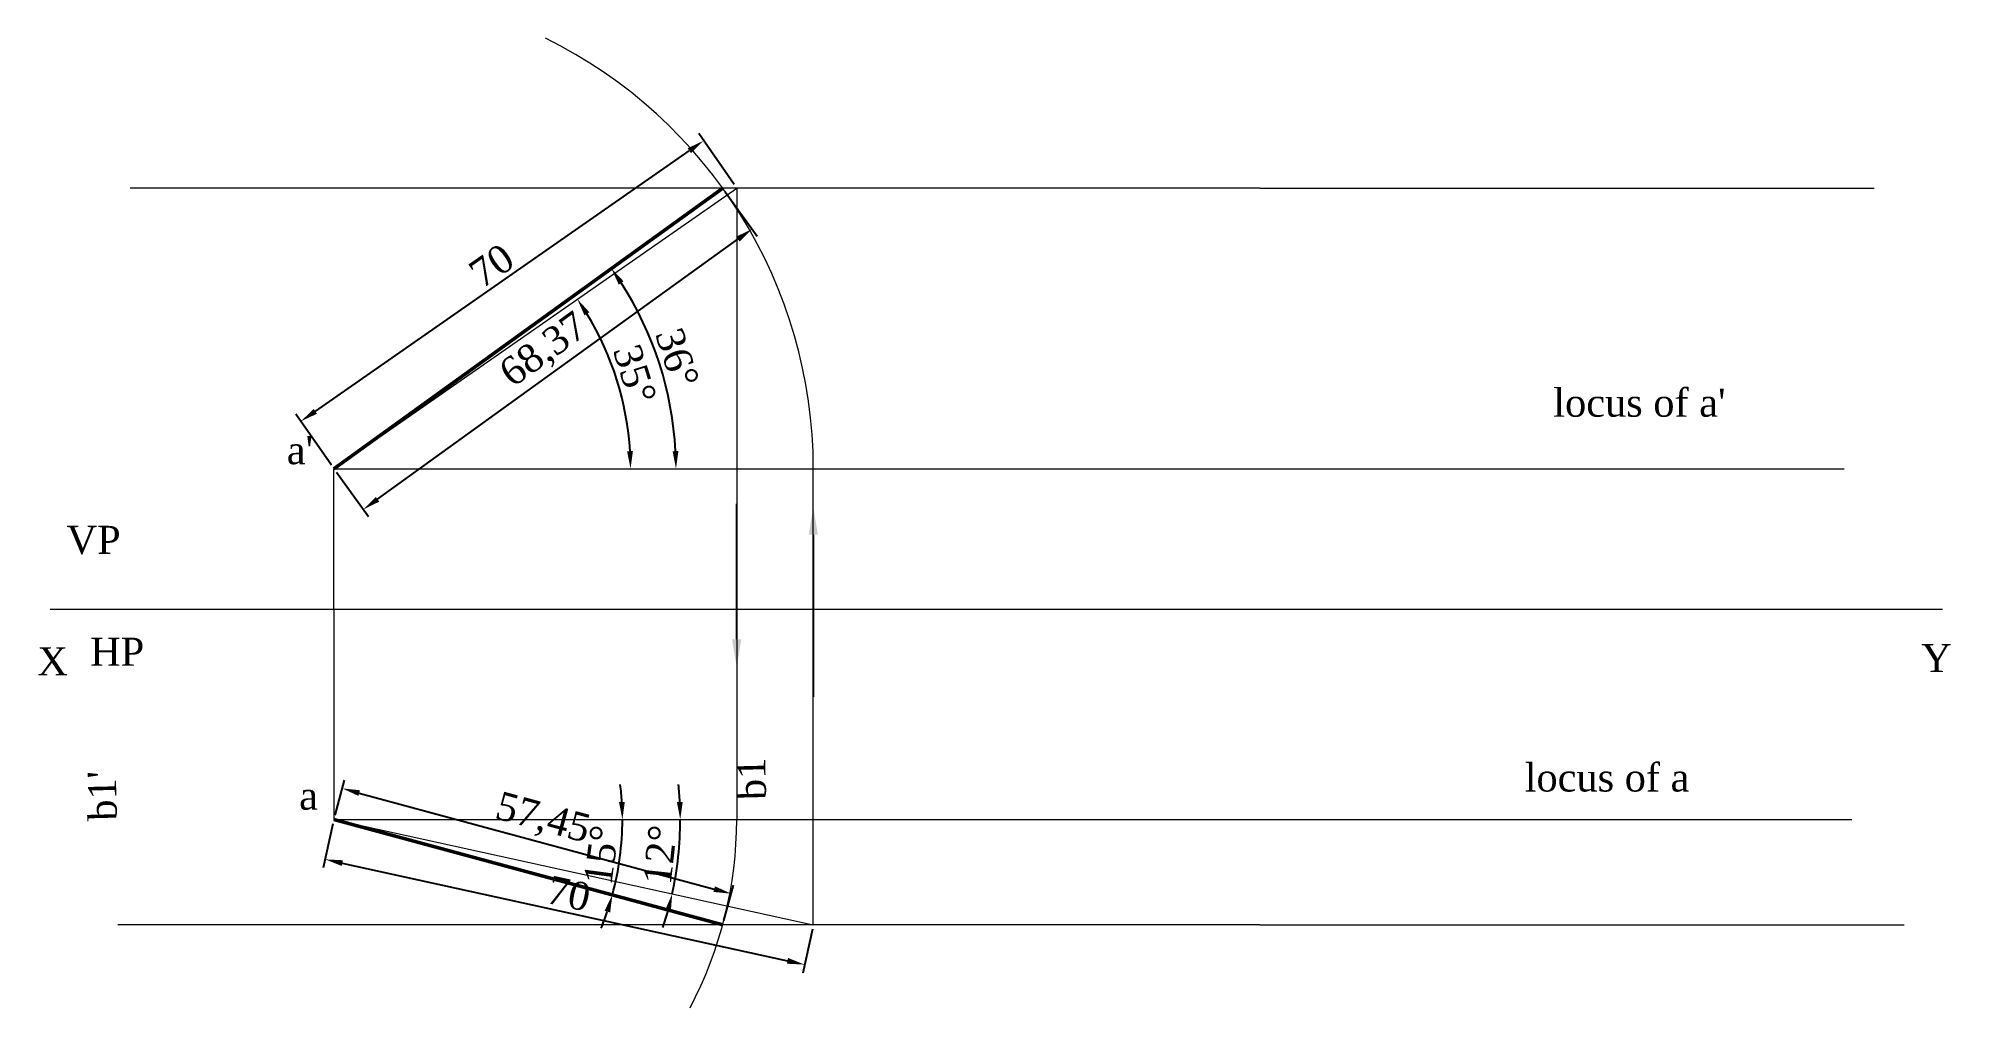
# Paper-space layout 'Layout11' of a CAD drawing. Header units: millimetres. Extents: x 6 to 279, y 34 to 172.
import ezdxf
from ezdxf import colors
from ezdxf.entities.mleader import LeaderData, LeaderLine
from ezdxf.math import Vec2, Vec3

# ---------------------------------------------------------------- set-up
doc = ezdxf.new("R2010")
doc.units = ezdxf.units.MM
for name, color, linetype, lineweight in [('PROJECTION_LINE', 250, 'Continuous', 5), ('VISIBLE_LINE', 170, 'Continuous', 50), ('XY LINE', 1, 'Continuous', 15)]:
    doc.layers.add(name, color=color, linetype=linetype, lineweight=lineweight)
doc.styles.get("Standard").update_dxf_attribs({"font": 'times.ttf', "height": 4})
doc.dimstyles.new('ISO-25', dxfattribs={"dimtxt": 4, "dimasz": 2.5, "dimexe": 1.25, "dimexo": 0.625, "dimtad": 1, "dimtoh": 1, "dimtxsty": 'Standard', "dimcen": 2.5, "dimadec": 0, "dimazin": 0, "dimtfac": 1, "dimtmove": 0, "dimatfit": 3, "dimfxl": 1, "dimarcsym": 0})

# ---------------------------------------------------------------- blocks, each defined once
blk = doc.blocks.new('*D65')
at = {"layer": 'Defpoints', "color": 0, "transparency": 16777216}
for p in [(47.97, 60.79), (116.35, 45.79), (115.1, 40.11)]:
    blk.add_point(p, dxfattribs=at)
at = {"layer": 'PROJECTION_LINE', "color": 0, "lineweight": -2, "transparency": 16777216}
for p, q in [((47.84, 60.18), (46.46, 53.89)), ((49.17, 54.57), (112.66, 40.65)), ((116.21, 45.18), (114.83, 38.89))]:
    blk.add_line(p, q, dxfattribs=at)
at = {"layer": 'PROJECTION_LINE', "color": 0, "transparency": 16777216}
for points in [[(49.26, 54.98), (49.08, 54.17), (46.73, 55.11)], [(112.75, 41.05), (112.57, 40.24), (115.1, 40.11)]]:
    blk.add_solid(points, dxfattribs=at)
at = {"layer": 'PROJECTION_LINE', "color": 0, "transparency": 16777216, "insert": (81.48, 50.21), "char_height": 4, "attachment_point": 5, "rotation": 347.6263}
blk.add_mtext('70', dxfattribs=at)
blk = doc.blocks.new('*D66')
at = {"layer": 'Defpoints', "color": 0, "transparency": 16777216}
for p in [(100.71, 157.55), (105.42, 150.79), (47.97, 110.79)]:
    blk.add_point(p, dxfattribs=at)
at = {"layer": 'PROJECTION_LINE', "color": 0, "lineweight": -2, "transparency": 16777216}
for p, q in [((105.06, 151.3), (100, 158.57)), ((45.32, 118.97), (98.66, 156.12)), ((47.61, 111.3), (42.55, 118.57))]:
    blk.add_line(p, q, dxfattribs=at)
at = {"layer": 'PROJECTION_LINE', "color": 0, "transparency": 16777216}
for points in [[(98.42, 156.46), (98.9, 155.77), (100.71, 157.55)], [(45.08, 119.32), (45.56, 118.63), (43.27, 117.55)]]:
    blk.add_solid(points, dxfattribs=at)
at = {"layer": 'PROJECTION_LINE', "color": 0, "transparency": 16777216, "insert": (70.47, 139.73), "char_height": 4, "attachment_point": 5, "rotation": 34.8499}
blk.add_mtext('70', dxfattribs=at)
blk = doc.blocks.new('*D67')
at = {"layer": 'Defpoints', "color": 0, "transparency": 16777216}
for p in [(103.42, 150.79), (107.62, 144.97), (47.97, 110.79)]:
    blk.add_point(p, dxfattribs=at)
at = {"layer": 'PROJECTION_LINE', "color": 0, "lineweight": -2, "transparency": 16777216}
for p, q in [((103.79, 150.28), (108.35, 143.96)), ((54.2, 106.43), (105.59, 143.51)), ((48.34, 110.28), (52.9, 103.96))]:
    blk.add_line(p, q, dxfattribs=at)
at = {"layer": 'PROJECTION_LINE', "color": 0, "transparency": 16777216}
for points in [[(105.35, 143.85), (105.84, 143.17), (107.62, 144.97)], [(53.95, 106.77), (54.44, 106.1), (52.17, 104.97)]]:
    blk.add_solid(points, dxfattribs=at)
at = {"layer": 'PROJECTION_LINE', "color": 0, "transparency": 16777216, "insert": (78.07, 127.5), "char_height": 4, "attachment_point": 5, "rotation": 35.8044}
blk.add_mtext('68,37', dxfattribs=at)
blk = doc.blocks.new('*D68')
at = {"layer": 'Defpoints', "color": 0, "transparency": 16777216}
for p in [(47.97, 60.79), (104.62, 50.22), (103.42, 45.79)]:
    blk.add_point(p, dxfattribs=at)
at = {"layer": 'PROJECTION_LINE', "color": 0, "lineweight": -2, "transparency": 16777216}
for p, q in [((48.14, 61.39), (49.5, 66.42)), ((51.58, 64.56), (102.21, 50.87)), ((103.59, 46.39), (104.95, 51.42))]:
    blk.add_line(p, q, dxfattribs=at)
at = {"layer": 'PROJECTION_LINE', "color": 0, "transparency": 16777216}
for points in [[(51.69, 64.96), (51.47, 64.16), (49.17, 65.22)], [(102.32, 51.27), (102.1, 50.47), (104.62, 50.22)]]:
    blk.add_solid(points, dxfattribs=at)
at = {"layer": 'PROJECTION_LINE', "color": 0, "transparency": 16777216, "insert": (77.71, 60.72), "char_height": 4, "attachment_point": 5, "rotation": 344.8637}
blk.add_mtext('57,45', dxfattribs=at)
blk = doc.blocks.new('*D69')
at = {"layer": 'Defpoints', "color": 0, "transparency": 16777216}
for p in [(103.42, 150.79), (95.7, 120.88), (47.97, 110.79), (47.97, 110.79), (263.39, 110.79)]:
    blk.add_point(p, dxfattribs=at)
at = {"layer": 'PROJECTION_LINE', "color": 0, "lineweight": -2, "transparency": 16777216}
blk.add_arc((47.97, 110.79), 48.79, 2.9364, 32.8681, dxfattribs=at)
at = {"layer": 'PROJECTION_LINE', "color": 0, "transparency": 16777216}
for points in [[(88.6, 137.03), (89.29, 137.5), (87.54, 139.33)], [(97.11, 113.3), (96.28, 113.28), (96.76, 110.79)]]:
    blk.add_solid(points, dxfattribs=at)
at = {"layer": 'PROJECTION_LINE', "color": 0, "transparency": 16777216, "insert": (96.93, 126.6), "char_height": 4, "attachment_point": 5, "rotation": 287.9022}
blk.add_mtext('36°', dxfattribs=at)
blk = doc.blocks.new('*D70')
at = {"layer": 'Defpoints', "color": 0, "transparency": 16777216}
for p in [(105.42, 150.79), (89.41, 119.31), (47.97, 110.79), (47.97, 110.79), (263.39, 110.79)]:
    blk.add_point(p, dxfattribs=at)
at = {"layer": 'PROJECTION_LINE', "color": 0, "lineweight": -2, "transparency": 16777216}
blk.add_arc((47.97, 110.79), 42.31, 3.3862, 31.4637, dxfattribs=at)
at = {"layer": 'PROJECTION_LINE', "color": 0, "transparency": 16777216}
for points in [[(83.71, 132.65), (84.41, 133.1), (82.69, 134.97)], [(90.62, 113.3), (89.79, 113.28), (90.28, 110.79)]]:
    blk.add_solid(points, dxfattribs=at)
at = {"layer": 'PROJECTION_LINE', "color": 0, "transparency": 16777216, "insert": (90.88, 124.26), "char_height": 4, "attachment_point": 5, "rotation": 287.4249}
blk.add_mtext('35°', dxfattribs=at)
blk = doc.blocks.new('*D71')
at = {"layer": 'Defpoints', "color": 0, "transparency": 16777216}
for p in [(47.97, 60.79), (47.97, 60.79), (264.46, 60.79), (96.86, 53.7), (116.35, 45.79)]:
    blk.add_point(p, dxfattribs=at)
at = {"layer": 'PROJECTION_LINE', "color": 0, "lineweight": -2, "transparency": 16777216}
for start, end in [(2.9, 5.7999), (347.6263, 0), (341.8264, 344.7264)]:
    blk.add_arc((47.97, 60.79), 49.4, start, end, dxfattribs=at)
at = {"layer": 'PROJECTION_LINE', "color": 0, "transparency": 16777216}
for points in [[(97.72, 63.3), (96.89, 63.28), (97.37, 60.79)], [(95.22, 47.88), (96.03, 47.68), (96.22, 50.2)]]:
    blk.add_solid(points, dxfattribs=at)
at = {"layer": 'PROJECTION_LINE', "color": 0, "transparency": 16777216, "insert": (94.47, 55.75), "char_height": 4, "attachment_point": 5, "rotation": 83.8132}
blk.add_mtext('12°', dxfattribs=at)
blk = doc.blocks.new('*D72')
at = {"layer": 'Defpoints', "color": 0, "transparency": 16777216}
for p in [(47.97, 60.79), (47.97, 60.79), (264.46, 60.79), (88.49, 53.58), (103.42, 45.79)]:
    blk.add_point(p, dxfattribs=at)
at = {"layer": 'PROJECTION_LINE', "color": 0, "lineweight": -2, "transparency": 16777216}
for start, end in [(3.4814, 6.9629), (344.8637, 0), (337.9008, 341.3823)]:
    blk.add_arc((47.97, 60.79), 41.15, start, end, dxfattribs=at)
at = {"layer": 'PROJECTION_LINE', "color": 0, "transparency": 16777216}
for points in [[(89.46, 63.3), (88.63, 63.28), (89.12, 60.79)], [(86.57, 47.77), (87.37, 47.53), (87.69, 50.05)]]:
    blk.add_solid(points, dxfattribs=at)
at = {"layer": 'PROJECTION_LINE', "color": 0, "transparency": 16777216, "insert": (86.13, 55.72), "char_height": 4, "attachment_point": 5, "rotation": 82.4318}
blk.add_mtext('15°', dxfattribs=at)

psp = doc.layouts.new('Layout11')

# ---------------------------------------------------------------- linework, layer by layer
at = {"layer": 'PROJECTION_LINE'}
for p, q in [((180.014, 150.79), (18.931, 150.79)), ((47.972, 110.79), (105.418, 150.79)), ((105.418, 150.79), (105.418, 60.79)), ((180.014, 150.79), (267.652, 150.79)), ((47.972, 90.79), (47.972, 110.79)), ((47.972, 110.79), (263.394, 110.79)), ((116.346, 45.79), (116.346, 110.79)), ((47.972, 90.79), (47.972, 60.79)), ((47.972, 60.79), (264.459, 60.79)), ((47.972, 60.79), (116.346, 45.79)), ((180.014, 45.79), (17.157, 45.79)), ((180.014, 45.79), (271.91, 45.79))]:
    psp.add_line(p, q, dxfattribs=at)
for centre, radius, start, end in [((47.972, 110.79), 68.374, 0, 63.81081), ((47.972, 60.79), 57.446, 332.15878, 360)]:
    psp.add_arc(centre, radius, start, end, dxfattribs=at)
at = {"layer": 'VISIBLE_LINE'}
for p, q in [((47.972, 110.79), (103.424, 150.79)), ((47.972, 60.79), (103.425, 45.79))]:
    psp.add_line(p, q, dxfattribs=at)
at = {"layer": 'XY LINE'}
psp.add_line((7.517, 90.79), (277.392, 90.79), dxfattribs=at)

# ---------------------------------------------------------------- texts
at = {"layer": 'PROJECTION_LINE'}
for s, p in [("locus of a'", (221.89, 118.202)), ("a'", (41.25, 111.434)), ('VP', (9.834, 98.652)), ('X', (5.671, 81.336)), ('HP', (13.195, 82.704)), ('Y', (274.364, 81.806)), ('locus of a', (217.809, 64.779)), ('a', (43.013, 62.189))]:
    psp.add_text(s, height=4, dxfattribs=at).set_placement(p)
for s, p in [('b1', (109.622, 63.601)), ("b1'", (17.035, 60.657))]:
    psp.add_text(s, height=4, rotation=91.44998, dxfattribs=at).set_placement(p)

# ---------------------------------------------------------------- dimensions: what is measured, and where the dimension line sits
for p1, p2, distance, picture, middle in [((47.972, 110.79), (105.418, 150.79), 8.231, '*D66', (70.468, 139.733)), ((47.972, 110.79), (103.424, 150.79), -7.176, '*D67', (78.073, 127.498)), ((47.972, 60.79), (103.425, 45.79), 4.584, '*D68', (77.709, 60.724)), ((47.972, 60.79), (116.346, 45.79), -5.816, '*D65', (81.484, 50.213))]:
    dim = psp.add_aligned_dim(p1=p1, p2=p2, distance=distance, dimstyle='ISO-25', dxfattribs=at)
    dim.commit()
    dim.dimension.update_dxf_attribs({"geometry": picture, "text_midpoint": middle})
for base, line1, line2, picture, middle in [((95.704, 120.879), ((47.972, 110.79), (263.394, 110.79)), ((47.972, 110.79), (103.424, 150.79)), '*D69', (96.927, 126.604)), ((89.413, 119.309), ((47.972, 110.79), (263.394, 110.79)), ((47.972, 110.79), (105.418, 150.79)), '*D70', (90.875, 124.256)), ((96.86, 53.703), ((47.972, 60.79), (116.346, 45.79)), ((47.972, 60.79), (264.459, 60.79)), '*D71', (94.473, 55.749)), ((88.486, 53.58), ((47.972, 60.79), (103.425, 45.79)), ((47.972, 60.79), (264.459, 60.79)), '*D72', (86.127, 55.721))]:
    dim = psp.add_angular_dim_2l(base=base, line1=line1, line2=line2, dimstyle='ISO-25', dxfattribs=at)
    dim.commit()
    dim.dimension.update_dxf_attribs({"geometry": picture, "text_midpoint": middle})

# ---------------------------------------------------------------- leaders
ml = psp.add_multileader_mtext('Standard', dxfattribs=at)
ml.set_content('')
ml.set_leader_properties()
ml.build(insert=Vec2(0, 0))
ml.multileader.update_dxf_attribs({"has_dogleg": 0})
ctx = ml.context
ctx.base_point, ctx.plane_origin = Vec3(105.418, 105.79), Vec3(105.418, 82.486)
notes = []
notes.append((ctx, [(0, (1, 1, 0), (97.418, 105.79), (1, 0), 8, [(0, [(105.418, 82.486)], 0, [])])]))
ctx.mtext, ml.multileader.dxf.content_type = None, 0
ml = psp.add_multileader_mtext('Standard', dxfattribs=at)
ml.set_content('')
ml.set_leader_properties()
ml.build(insert=Vec2(0, 0))
ml.multileader.update_dxf_attribs({"has_dogleg": 0})
ctx = ml.context
ctx.base_point, ctx.plane_origin = Vec3(116.346, 78.29), Vec3(116.346, 105.37)
notes.append((ctx, [(0, (1, 1, 0), (124.346, 78.29), (-1, 0), 8, [(0, [(116.346, 105.37)], 0, [])])]))
ctx.mtext, ml.multileader.dxf.content_type = None, 0
for ctx, leaders in notes:
    for number, flags, end, landing, length, lines in leaders:
        leader = LeaderData()
        leader.index, (leader.has_last_leader_line, leader.has_dogleg_vector, leader.attachment_direction) = number, flags
        leader.last_leader_point, leader.dogleg_vector, leader.dogleg_length = Vec3(end), Vec3(landing), length
        for number, points, colour, breaks in lines:
            line = LeaderLine()
            line.index, line.vertices, line.color, line.breaks = number, Vec3.list(points), colors.encode_raw_color(colour), breaks
            leader.lines.append(line)
        ctx.leaders.append(leader)

doc.saveas('drawing.dxf')
